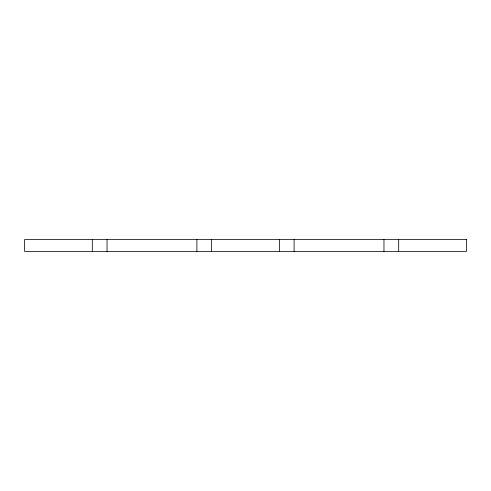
<?xml version="1.0" encoding="UTF-8"?>
<svg xmlns="http://www.w3.org/2000/svg" width="491" height="491" viewBox="0 0 491 491"><rect width="100%" height="100%" fill="white"/><g stroke="black" fill="none" stroke-linecap="round" stroke-linejoin="round"><path stroke-width="0.74" d="M398.692 239.608L398.692 251.392M383.962 239.608L383.962 251.392M294.109 239.608L294.109 251.392M279.379 239.608L279.379 251.392M211.621 239.608L211.621 251.392M196.891 239.608L196.891 251.392M107.038 239.608L107.038 251.392M92.308 239.608L92.308 251.392M466.45 239.608L24.55 239.608L24.55 251.392L466.45 251.392L466.45 239.608"/></g></svg>
